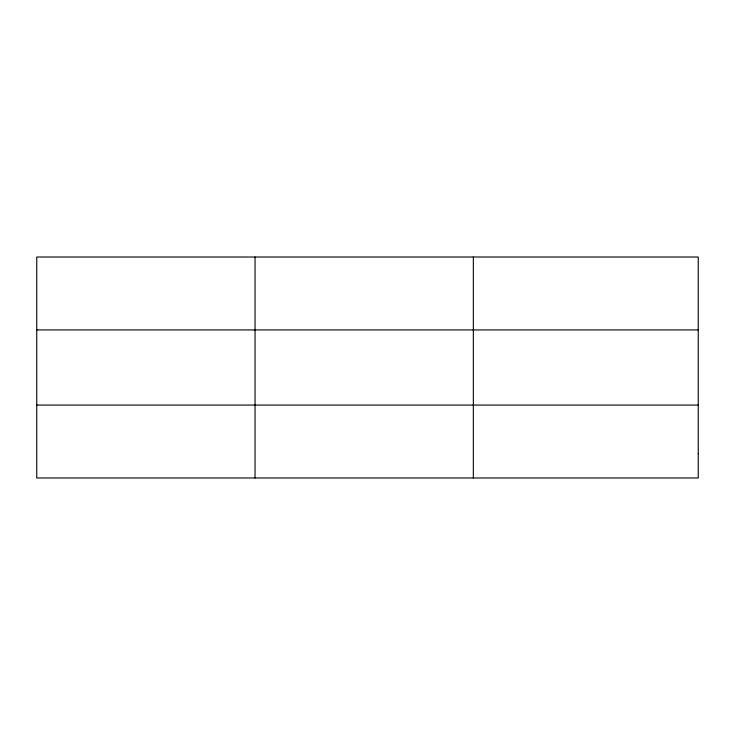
<?xml version="1.0" encoding="UTF-8"?>
<svg xmlns="http://www.w3.org/2000/svg" width="735" height="735" viewBox="0 0 735 735"><rect width="100%" height="100%" fill="white"/><g stroke="black" fill="none" stroke-linecap="round" stroke-linejoin="round"><path stroke-width="1.1" d="M255.045 477.98L255.045 257.02M473.34 477.98L473.34 257.02M36.75 329.932L698.25 329.932M36.75 405.068L698.25 405.068M698.25 453.679L698.25 477.98L36.75 477.98L36.75 257.02L698.25 257.02L698.25 453.679"/></g></svg>
